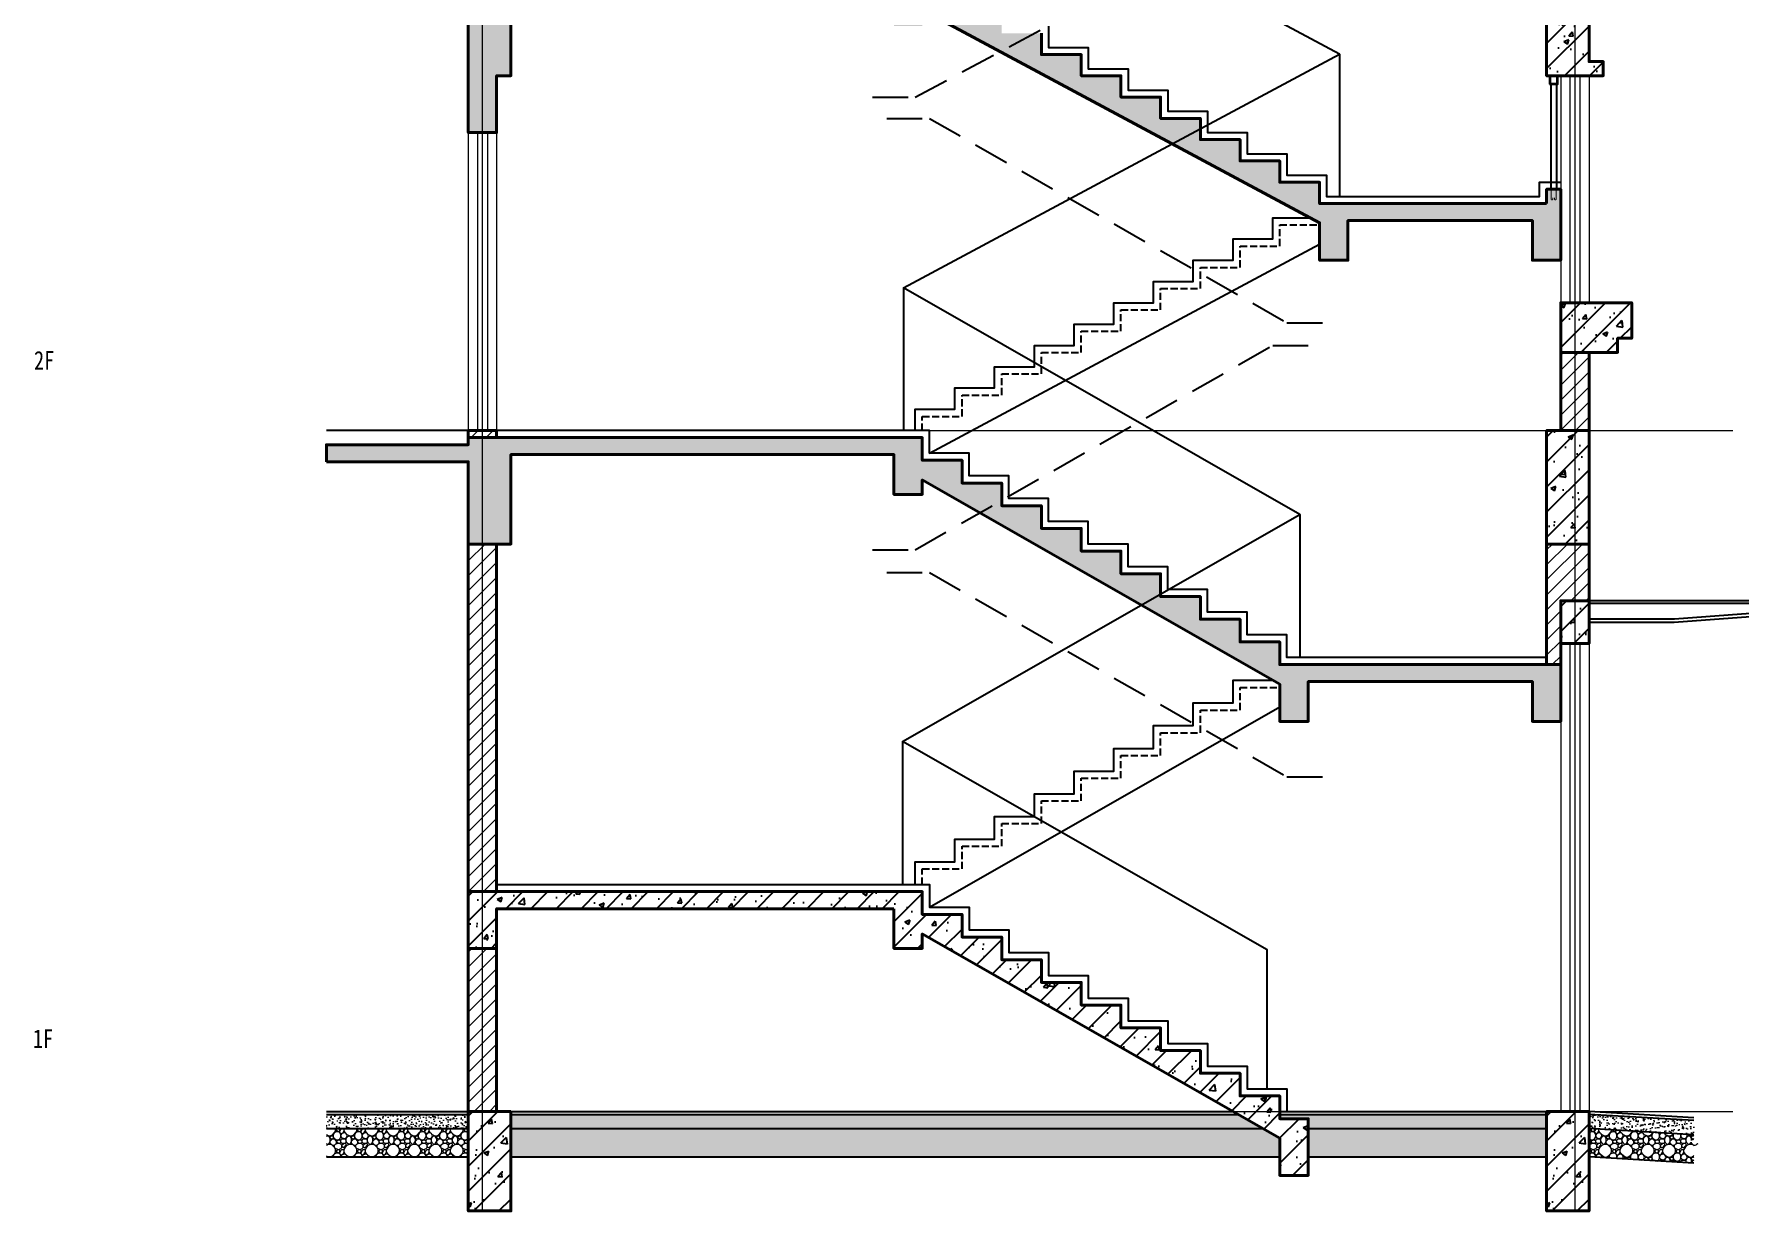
# Model space of a CAD drawing. Extents: x 1188826 to 1909461, y 608442 to 1651179.
# Drawn here: x 1301867 to 1313890, y 665904 to 674198 of the extents above; entities that cross this region are included whole.
import ezdxf

# ---------------------------------------------------------------- set-up
doc = ezdxf.new("R2010")
doc.units = 0
doc.header["$LTSCALE"] = 1000
doc.header["$MEASUREMENT"] = 0
for name, pattern in [('__DASH', [0.35, 0.25, -0.1]), ('ACAD_ISO10W100', [18.5, 12, -3, 0.5, -3]), ('DOTE', [2.42, 2, -0.2, 0.02, -0.2]), ('HIDDEN', [0.375, 0.25, -0.125])]:
    doc.linetypes.add(name, pattern=pattern)
for name, color, linetype in [('A-ABOV(投影线)', 154, 'HIDDEN'), ('A-FLOR(看线)', 205, 'Continuous'), ('A-HATH(填充)', 8, 'Continuous'), ('A-STAR(楼梯)', 51, 'Continuous'), ('A-TEXT(房间)', 243, 'Continuous'), ('A-WA-M(面层)', 43, 'Continuous'), ('栏杆', 106, 'Continuous'), ('立面', 73, 'Continuous')]:
    doc.layers.add(name, color=color, linetype=linetype)
for name, color, linetype, lineweight in [('DOTE', 19, 'DOTE', 9), ('PUB_HATCH', 8, 'Continuous', 9), ('WALL', 9, 'Continuous', 40), ('WINDOW', 144, 'Continuous', 15)]:
    doc.layers.add(name, color=color, linetype=linetype, lineweight=lineweight)
doc.styles.add('黑体', font='simhei.ttf')
pattern_1 = [(45, (-55755.23, -90180.57), (-53.0330298, 53.0330298), [])]
pattern_2 = [(45, (-58687.63, -70586.44), (-88.388348, 88.388348), []), (50, (-58687.63, -70586.44), (358.63009, -31.37607), [37.5, -412.5]), (355, (-58687.63, -70586.44), (-69.37567, 376.09607), [30, -330]), (100.4514, (-58657.74, -70589.06), (289.25469, 344.71977), [31.870095, -350.57106]), (46.1842, (-58687.63, -70486.44), (533.62052, -82.75951), [56.25, -618.75]), (96.6356, (-58643.16, -70493.34), (467.33135, 487.05894), [47.80514, -525.8565]), (351.1842, (-58687.63, -70486.44), (467.33097, 487.0593), [45, -495]), (21, (-58637.63, -70511.44), (298.453526, -201.309445), [37.5, -412.5]), (326, (-58637.63, -70511.44), (121.65767, 362.57502), [30, -330]), (71.4514, (-58612.76, -70528.22), (420.111314, 161.26525), [31.870095, -350.57106]), (37.5, (-58687.63, -70586.44), (6.079928, 166.446927), [0, -326, 0, -335, 0, -331.25]), (7.5, (-58687.63, -70586.44), (131.534769, 197.205856), [0, -191, 0, -318.5, 0, -126.25]), (327.5, (-58799.13, -70586.44), (266.911218, -11.277436), [0, -125, 0, -390, 0, -517.5]), (317.5, (-58849.13, -70586.44), (291.593085, 50.05249), [0, -162.5, 0, -259, 0, -367.5])]
pattern_3 = [(45, (0, 0), (-88.388348, 88.388348), []), (50, (0, 0), (358.63009, -31.37607), [37.5, -412.5]), (355, (0, 0), (-69.37567, 376.09607), [30, -330]), (100.4514, (29.9, -2.6), (289.25469, 344.71977), [31.870095, -350.57106]), (46.1842, (0, 100), (533.62052, -82.75951), [56.25, -618.75]), (96.6356, (44.47, 93.1), (467.33135, 487.05894), [47.80514, -525.8565]), (351.1842, (0, 100), (467.33097, 487.0593), [45, -495]), (21, (50, 75), (298.453526, -201.309445), [37.5, -412.5]), (326, (50, 75), (121.65767, 362.57502), [30, -330]), (71.4514, (74.87, 58.22), (420.111314, 161.26525), [31.870095, -350.57106]), (37.5, (0, 0), (6.079928, 166.446927), [0, -326, 0, -335, 0, -331.25]), (7.5, (0, 0), (131.534769, 197.205856), [0, -191, 0, -318.5, 0, -126.25]), (327.5, (-111.5, 0), (266.911218, -11.277436), [0, -125, 0, -390, 0, -517.5]), (317.5, (-161.5, 0), (291.593085, 50.05249), [0, -162.5, 0, -259, 0, -367.5])]
pattern_4 = [(45, (0, 53.85), (-53.0330298, 53.0330298), [])]

# ---------------------------------------------------------------- blocks, each defined once
blk = doc.blocks.new('qweqweqeqw')
at = {"layer": '栏杆', "const_width": 6}
blk.add_lwpolyline([(-31, 0), (29, 0)], dxfattribs=at)
for points in [[(-19, 0), (-19, -70, 0.811436), (-7, -70), (-7, -58)], [(17, 0), (17, -70, -0.811436), (5, -70), (5, -58)]]:
    blk.add_lwpolyline(points, format="xyb", dxfattribs=at)

msp = doc.modelspace()

# ---------------------------------------------------------------- hatches: boundary and pattern name
at = {"layer": 'A-HATH(填充)'}
h = msp.add_hatch(dxfattribs=at)
h.set_pattern_fill('钢筋混凝土', color=256, scale=50, style=0)
h.set_pattern_definition(pattern_2)
h.paths.add_polyline_path([(1312527, 673004), (1312527, 673104), (1312627, 673104), (1312627, 672604), (1312427, 672604), (1312427, 672884), (1311127, 672884), (1311127, 672604), (1310927, 672604), (1310927, 672868), (1308127, 674368), (1308127, 674254), (1307927, 674254), (1307927, 674534), (1305227, 674534), (1305227, 673904), (1305127, 673904), (1305127, 673504), (1304927, 673504), (1304927, 674484), (1303927, 674484), (1303927, 674604), (1304927, 674604), (1304927, 674654), (1308127, 674654), (1308127, 674504), (1308407, 674504), (1308407, 674354), (1308687, 674354), (1308687, 674204), (1308967, 674204), (1308967, 674054), (1309247, 674054), (1309247, 673904), (1309527, 673904), (1309527, 673754), (1309807, 673754), (1309807, 673604), (1310087, 673604), (1310087, 673454), (1310367, 673454), (1310367, 673304), (1310647, 673304), (1310647, 673154), (1310927, 673154), (1310927, 673004)])
h = msp.add_hatch(dxfattribs=at)
h.set_pattern_fill('钢筋混凝土', color=256, scale=50, style=0)
h.set_pattern_definition(pattern_2)
h.paths.add_polyline_path([(1312527, 674604), (1312527, 673904), (1312927, 673904), (1312927, 674004), (1312827, 674004), (1312827, 674604)])
h = msp.add_hatch(dxfattribs=at)
h.set_pattern_fill('钢筋混凝土', color=256, scale=50, style=0)
h.set_pattern_definition(pattern_3)
h.paths.add_polyline_path([(1312627, 671954), (1313027, 671954), (1313027, 672054), (1313127, 672054), (1313127, 672304), (1312627, 672304)])
h = msp.add_hatch(dxfattribs=at)
h.set_pattern_fill('钢筋混凝土', color=256, scale=50, style=0)
h.set_pattern_definition(pattern_2)
h.paths.add_polyline_path([(1303927, 671184), (1303927, 671304), (1304927, 671304), (1304927, 671354), (1308127, 671354), (1308127, 671194), (1308407, 671194), (1308407, 671034), (1308687, 671034), (1308687, 670874), (1308967, 670874), (1308967, 670714), (1309247, 670714), (1309247, 670554), (1309527, 670554), (1309527, 670394), (1309807, 670394), (1309807, 670234), (1310087, 670234), (1310087, 670074), (1310367, 670074), (1310367, 669914), (1310647, 669914), (1310647, 669754), (1312627, 669754), (1312627, 669354), (1312427, 669354), (1312427, 669634), (1310847, 669634), (1310847, 669354), (1310647, 669354), (1310647, 669616), (1308127, 671056), (1308127, 670954), (1307927, 670954), (1307927, 671234), (1305227, 671234), (1305227, 670604), (1304927, 670604), (1304927, 671184)])
h = msp.add_hatch(dxfattribs=at)
h.set_pattern_fill('钢筋混凝土', color=256, scale=50, style=0)
h.set_pattern_definition(pattern_3)
h.paths.add_polyline_path([(1312827, 671404), (1312527, 671404), (1312527, 670604), (1312827, 670604)])
h = msp.add_hatch(dxfattribs=at)
h.set_pattern_fill('钢筋混凝土', color=256, scale=50, style=0)
h.set_pattern_definition([(45, (-108005.88, -90384.42), (-88.388348, 88.388348), []), (50, (-108005.88, -90384.42), (358.63009, -31.37607), [37.5, -412.5]), (355, (-108005.88, -90384.42), (-69.37567, 376.09607), [30, -330]), (100.4514, (-107976, -90387.04), (289.25469, 344.71977), [31.870095, -350.57106]), (46.1842, (-108005.9, -90284.42), (533.62052, -82.75951), [56.25, -618.75]), (96.6356, (-107961.4, -90291.3), (467.33135, 487.05894), [47.80514, -525.8565]), (351.1842, (-108005.9, -90284.4), (467.33097, 487.0593), [45, -495]), (21, (-107955.88, -90309.42), (298.453526, -201.309445), [37.5, -412.5]), (326, (-107955.88, -90309.42), (121.65767, 362.57502), [30, -330]), (71.4514, (-107931, -90326.2), (420.111314, 161.26525), [31.870095, -350.57106]), (37.5, (-108005.88, -90384.42), (6.079928, 166.446927), [0, -326, 0, -335, 0, -331.25]), (7.5, (-108005.88, -90384.42), (131.534769, 197.205856), [0, -191, 0, -318.5, 0, -126.25]), (327.5, (-108117.38, -90384.42), (266.911218, -11.277436), [0, -125, 0, -390, 0, -517.5]), (317.5, (-108167.38, -90384.42), (291.593085, 50.05249), [0, -162.5, 0, -259, 0, -367.5])])
h.paths.add_polyline_path([(1312827, 670204), (1312627, 670204), (1312627, 669904), (1312827, 669904)])
h = msp.add_hatch(dxfattribs=at)
h.set_pattern_fill('钢筋混凝土', color=256, scale=50, style=0)
h.set_pattern_definition(pattern_2)
h.paths.add_polyline_path([(1307927, 668034), (1307927, 667754), (1308127, 667754), (1308127, 667856), (1310647, 666416), (1310647, 666154), (1310847, 666154), (1310847, 666554), (1310647, 666554), (1310647, 666714), (1310367, 666714), (1310367, 666874), (1310087, 666874), (1310087, 667034), (1309807, 667034), (1309807, 667194), (1309527, 667194), (1309527, 667354), (1309247, 667354), (1309247, 667514), (1308967, 667514), (1308967, 667674), (1308687, 667674), (1308687, 667834), (1308407, 667834), (1308407, 667994), (1308127, 667994), (1308127, 668154), (1304927, 668154), (1304927, 667754), (1305127, 667754), (1305127, 668034)])
h = msp.add_hatch(dxfattribs=at)
h.set_pattern_fill('钢筋混凝土', color=256, scale=50, style=0)
h.set_pattern_definition([(45, (-55755.23, -89534.42), (-88.388348, 88.388348), []), (50, (-55755.23, -89534.42), (358.63009, -31.37607), [37.5, -412.5]), (355, (-55755.23, -89534.42), (-69.37567, 376.09607), [30, -330]), (100.4514, (-55725.34, -89537.04), (289.25469, 344.71977), [31.870095, -350.57106]), (46.1842, (-55755.23, -89434.42), (533.62052, -82.75951), [56.25, -618.75]), (96.6356, (-55710.76, -89441.3), (467.33135, 487.05894), [47.80514, -525.8565]), (351.1842, (-55755.23, -89434.4), (467.33097, 487.0593), [45, -495]), (21, (-55705.23, -89459.42), (298.453526, -201.309445), [37.5, -412.5]), (326, (-55705.23, -89459.42), (121.65767, 362.57502), [30, -330]), (71.4514, (-55680.36, -89476.2), (420.111314, 161.26525), [31.870095, -350.57106]), (37.5, (-55755.23, -89534.42), (6.079928, 166.446927), [0, -326, 0, -335, 0, -331.25]), (7.5, (-55755.23, -89534.42), (131.534769, 197.205856), [0, -191, 0, -318.5, 0, -126.25]), (327.5, (-55866.73, -89534.42), (266.911218, -11.277436), [0, -125, 0, -390, 0, -517.5]), (317.5, (-55916.73, -89534.42), (291.593085, 50.05249), [0, -162.5, 0, -259, 0, -367.5])])
h.paths.add_polyline_path([(1305227, 666604), (1304927, 666604), (1304927, 665904), (1305227, 665904)])
h = msp.add_hatch(dxfattribs=at)
h.set_pattern_fill('钢筋混凝土', color=256, scale=50, style=0)
h.set_pattern_definition([(45, (-48155.23, -89534.42), (-88.388348, 88.388348), []), (50, (-48155.23, -89534.42), (358.63009, -31.37607), [37.5, -412.5]), (355, (-48155.23, -89534.42), (-69.37567, 376.09607), [30, -330]), (100.4514, (-48125.34, -89537.04), (289.25469, 344.71977), [31.870095, -350.57106]), (46.1842, (-48155.23, -89434.42), (533.62052, -82.75951), [56.25, -618.75]), (96.6356, (-48110.76, -89441.3), (467.33135, 487.05894), [47.80514, -525.8565]), (351.1842, (-48155.23, -89434.4), (467.33097, 487.0593), [45, -495]), (21, (-48105.23, -89459.42), (298.453526, -201.309445), [37.5, -412.5]), (326, (-48105.23, -89459.42), (121.65767, 362.57502), [30, -330]), (71.4514, (-48080.36, -89476.2), (420.111314, 161.26525), [31.870095, -350.57106]), (37.5, (-48155.23, -89534.42), (6.079928, 166.446927), [0, -326, 0, -335, 0, -331.25]), (7.5, (-48155.23, -89534.42), (131.534769, 197.205856), [0, -191, 0, -318.5, 0, -126.25]), (327.5, (-48266.73, -89534.42), (266.911218, -11.277436), [0, -125, 0, -390, 0, -517.5]), (317.5, (-48316.73, -89534.42), (291.593085, 50.05249), [0, -162.5, 0, -259, 0, -367.5])])
h.paths.add_polyline_path([(1312827, 666604), (1312527, 666604), (1312527, 665904), (1312827, 665904)])
at = {"layer": 'PUB_HATCH'}
h = msp.add_hatch(dxfattribs=at)
h.set_pattern_fill('普通砖', color=256, scale=30, style=0)
h.set_pattern_definition(pattern_4)
h.paths.add_polyline_path([(1312827, 671404), (1312627, 671404), (1312627, 671954), (1312827, 671954)])
h = msp.add_hatch(dxfattribs=at)
h.set_pattern_fill('普通砖', color=256, scale=30, style=0)
h.set_pattern_definition(pattern_1)
h.paths.add_polyline_path([(1305127, 671404), (1304927, 671404), (1304927, 671354), (1305127, 671354)])
h = msp.add_hatch(dxfattribs=at)
h.set_pattern_fill('普通砖', color=256, scale=30, style=0)
h.set_pattern_definition(pattern_1)
h.paths.add_polyline_path([(1305127, 670604), (1304927, 670604), (1304927, 668154), (1305127, 668154)])
h = msp.add_hatch(dxfattribs=at)
h.set_pattern_fill('普通砖', color=256, scale=30, style=0)
h.set_pattern_definition(pattern_4)
h.paths.add_polyline_path([(1312527, 670604), (1312527, 669754), (1312627, 669754), (1312627, 670204), (1312827, 670204), (1312827, 670604)])
h = msp.add_hatch(dxfattribs=at)
h.set_pattern_fill('普通砖', color=256, scale=30, style=0)
h.set_pattern_definition(pattern_1)
h.paths.add_polyline_path([(1305127, 667754), (1304927, 667754), (1304927, 666604), (1305127, 666604)])
at = {"layer": 'PUB_HATCH', "linetype": 'Continuous'}
h = msp.add_hatch(dxfattribs=at)
h.set_pattern_fill('混凝土', color=256, scale=10, style=0)
h.set_pattern_definition([(50, (838301.61, 301986.1), (71.726018, -6.2752135), [7.5, -82.5]), (355, (838301.61, 301986.1), (-13.875133, 75.219213), [6, -66]), (100.4514, (838307.59, 301985.58), (57.850938, 68.943954), [6.374019, -70.114211]), (46.1842, (838301.61, 302006.1), (106.724105, -16.551901), [11.25, -123.75]), (96.6356, (838310.51, 302004.72), (93.46627, 97.411787), [9.561029, -105.1713]), (351.1842, (838301.61, 302006.1), (93.466195, 97.41186), [9, -99]), (21, (838311.61, 302001.1), (59.690705, -40.261889), [7.5, -82.5]), (326, (838311.61, 302001.1), (24.331533, 72.5150045), [6, -66]), (71.4514, (838316.586, 301997.745), (84.022263, 32.25305), [6.374019, -70.114211]), (37.5, (838301.612, 301986.1), (1.2159855, 33.2893854), [0, -65.2, 0, -67, 0, -66.25]), (7.5, (838301.61, 301986.1), (26.3069537, 39.4411712), [0, -38.2, 0, -63.7, 0, -25.25]), (327.5, (838279.312, 301986.1), (53.3822436, -2.2554872), [0, -25, 0, -78, 0, -103.5]), (317.5, (838269.31, 301986.1), (58.318617, 10.0104982), [0, -32.5, 0, -51.8, 0, -73.5])])
h.paths.add_polyline_path([(1303927, 666484), (1303927, 666584), (1304927, 666584), (1304927, 666484)])
h = msp.add_hatch(dxfattribs=at)
h.set_pattern_fill('混凝土', color=256, scale=10, style=0)
h.set_pattern_definition([(50, (832001.61, 301986.1), (71.726018, -6.2752135), [7.5, -82.5]), (355, (832001.61, 301986.1), (-13.875133, 75.219213), [6, -66]), (100.4514, (832007.59, 301985.58), (57.850938, 68.943954), [6.374019, -70.114211]), (46.1842, (832001.61, 302006.1), (106.724105, -16.551901), [11.25, -123.75]), (96.6356, (832010.51, 302004.72), (93.46627, 97.411787), [9.561029, -105.1713]), (351.1842, (832001.61, 302006.1), (93.466195, 97.41186), [9, -99]), (21, (832011.61, 302001.1), (59.690705, -40.261889), [7.5, -82.5]), (326, (832011.61, 302001.1), (24.331533, 72.5150045), [6, -66]), (71.4514, (832016.586, 301997.745), (84.022263, 32.25305), [6.374019, -70.114211]), (37.5, (832001.612, 301986.1), (1.2159855, 33.2893854), [0, -65.2, 0, -67, 0, -66.25]), (7.5, (832001.61, 301986.1), (26.3069537, 39.4411712), [0, -38.2, 0, -63.7, 0, -25.25]), (327.5, (831979.312, 301986.1), (53.3822436, -2.2554872), [0, -25, 0, -78, 0, -103.5]), (317.5, (831969.31, 301986.1), (58.318617, 10.0104982), [0, -32.5, 0, -51.8, 0, -73.5])])
h.paths.add_polyline_path([(1310528, 666484), (1310353, 666584), (1305227, 666584), (1305227, 666484)])
h.paths.add_polyline_path([(1310647, 666584), (1310647, 666554), (1310847, 666554), (1310847, 666484), (1312527, 666484), (1312527, 666584)])
h = msp.add_hatch(dxfattribs=at)
h.set_pattern_fill('混凝土', color=256, scale=10, style=0)
h.set_pattern_definition([(50, (779495.53, 301986.1), (71.726018, -6.2752135), [7.5, -82.5]), (355, (779495.53, 301986.1), (-13.875133, 75.219213), [6, -66]), (100.4514, (779501.506, 301985.58), (57.850938, 68.943954), [6.374019, -70.114211]), (46.1842, (779495.53, 302006.1), (106.724105, -16.551901), [11.25, -123.75]), (96.6356, (779504.42, 302004.72), (93.46627, 97.411787), [9.561029, -105.1713]), (351.1842, (779495.53, 302006.1), (93.466195, 97.41186), [9, -99]), (21, (779505.53, 302001.1), (59.690705, -40.261889), [7.5, -82.5]), (326, (779505.53, 302001.1), (24.331533, 72.5150045), [6, -66]), (71.4514, (779510.5, 301997.745), (84.022263, 32.25305), [6.374019, -70.114211]), (37.5, (779495.528, 301986.1), (1.2159855, 33.2893854), [0, -65.2, 0, -67, 0, -66.25]), (7.5, (779495.53, 301986.1), (26.3069537, 39.4411712), [0, -38.2, 0, -63.7, 0, -25.25]), (327.5, (779473.228, 301986.1), (53.3822436, -2.2554872), [0, -25, 0, -78, 0, -103.5]), (317.5, (779463.23, 301986.1), (58.318617, 10.0104982), [0, -32.5, 0, -51.8, 0, -73.5])])
h.paths.add_polyline_path([(1312827, 666484), (1312827, 666584), (1313566, 666541), (1313566, 666440)])
h = msp.add_hatch(dxfattribs=at)
h.set_pattern_fill('卵石砌体', color=256, scale=20, style=0)
h.set_pattern_definition([(0, (838406.61, 301986.1), (0, 150), [7.5, -22.5, 7.5, -112.5]), (0, (838444.11, 302001.1), (0, 150), [7.5, -142.5]), (0, (838369.11, 302016.1), (0, 150), [15, -135]), (0, (838331.61, 302023.6), (0, 150), [22.5, -127.5]), (0, (838406.61, 302031.1), (0, 150), [15, -15, 22.5, -97.5]), (0, (838399.11, 302053.6), (0, 150), [22.5, -127.5]), (0, (838361.61, 302061.1), (0, 150), [22.5, -52.5, 22.5, -52.5]), (0, (838331.61, 302083.6), (0, 150), [22.5, -7.5, 7.5, -112.5]), (0, (838429.11, 302098.6), (0, 150), [7.5, -142.5]), (0, (838399.11, 302113.6), (0, 150), [15, -135]), (90, (838301.61, 302121.1), (-150, 9e-15), [15, -135]), (90, (838316.61, 302016.1), (-150, 9e-15), [7.5, -15, 22.5, -105]), (90, (838354.11, 302031.1), (-150, 9e-15), [30, -7.5, 7.5, -105]), (90, (838376.61, 302068.6), (-150, 9e-15), [22.5, -127.5]), (90, (838384.11, 302001.1), (-150, 9e-15), [15, -135]), (90, (838391.61, 302121.1), (-150, 9e-15), [15, -135]), (90, (838399.11, 302031.1), (-150, 9e-15), [15, -75, 7.5, -52.5]), (90, (838421.61, 302106.1), (-150, 9e-15), [7.5, -7.5, 7.5, -127.5]), (90, (838429.11, 302038.6), (-150, 9e-15), [15, -22.5, 15, -97.5]), (90, (838436.61, 302001.1), (-150, 9e-15), [15, -135]), (45, (838309.11, 302001.1), (9e-15, 150), [21.21315, -42.426404, 31.8198, -116.672678]), (45, (838301.61, 302001.1), (9e-15, 150), [21.213203, -190.91883]), (45, (838384.11, 302016.1), (9e-15, 150), [21.213203, -190.91883]), (45, (838369.11, 302091.1), (9e-15, 150), [21.213203, -190.91883]), (45, (838436.61, 302016.1), (9e-15, 150), [21.213203, -190.91883]), (45, (838309.11, 302031.1), (9e-15, 150), [10.6066, -201.52542]), (45, (838324.11, 302076.1), (9e-15, 150), [10.6066, -201.52542]), (45, (838339.11, 302023.6), (9e-15, 150), [10.6066, -201.52542]), (45, (838354.11, 302076.1), (9e-15, 150), [10.6066, -201.52542]), (45, (838399.11, 302046.1), (9e-15, 150), [10.6066, -201.52542]), (45, (838399.11, 302128.6), (9e-15, 150), [10.6066, -201.52542]), (45, (838414.11, 302113.6), (9e-15, 150), [10.6066, -201.52542]), (45, (838421.61, 302031.1), (9e-15, 150), [10.6066, -201.52542]), (45, (838429.11, 301993.6), (9e-15, 150), [10.6066, -201.52542]), (45, (838429.11, 302053.6), (9e-15, 150), [10.6066, -201.52542]), (45, (838429.11, 302128.6), (9e-15, 150), [10.6066, -201.52542]), (45, (838436.61, 302098.6), (9e-15, 150), [10.6066, -201.52542]), (135, (838406.61, 302113.6), (-150, 9e-15), [10.6066, -201.52542]), (135, (838421.61, 302128.6), (-150, 9e-15), [10.6066, -201.52542]), (135, (838429.11, 302098.6), (-150, 9e-15), [10.6066, -201.52542]), (135, (838451.61, 302128.6), (-150, 9e-15), [10.6066, -201.52542]), (135, (838376.61, 302076.1), (-150, 9e-15), [10.6066, -201.52542]), (135, (838361.61, 302061.1), (-150, 9e-15), [10.6066, -201.52542]), (135, (838316.61, 302023.6), (-150, 9e-15), [10.6066, -201.52542]), (135, (838331.61, 302023.6), (-150, 9e-15), [10.6066, -201.52542]), (135, (838346.61, 302076.1), (-150, 9e-15), [10.6066, -201.52542]), (135, (838316.61, 302053.6), (-150, 9e-15), [10.6066, -201.52542]), (135, (838406.61, 302031.1), (-150, 9e-15), [10.6066, -201.52542]), (135, (838429.11, 302046.1), (-150, 9e-15), [10.6066, -201.52542]), (135, (838436.61, 302016.1), (-150, 9e-15), [10.6066, -201.52542]), (135, (838436.61, 302031.1), (-150, 9e-15), [10.6066, -201.52542]), (135, (838444.11, 302001.1), (-150, 9e-15), [10.6066, -201.52542]), (135, (838324.11, 302091.1), (-150, 9e-15), [21.213203, -190.91883]), (135, (838399.11, 302046.1), (-150, 9e-15), [21.213203, -190.91883]), (135, (838391.61, 301993.6), (-150, 9e-15), [53.03301, -159.099024]), (26.565051, (838301.61, 302061.1), (149.999999, 1e-06), [16.77, -318.64018]), (26.565051, (838324.11, 302016.1), (149.999999, 1e-06), [16.77, -318.64018]), (26.565051, (838354.11, 302083.6), (149.999999, 1e-06), [16.77, -318.64018]), (26.565051, (838414.11, 301986.1), (149.999999, 1e-06), [16.77, -318.64018]), (26.565051, (838391.61, 302023.6), (149.999999, 1e-06), [16.77, -318.64018]), (26.565051, (838406.61, 302053.6), (149.999999, 1e-06), [16.77, -318.64018]), (26.565051, (838384.11, 302106.1), (149.999999, 1e-06), [16.77, -318.64018]), (26.565051, (838436.61, 302098.6), (149.999999, 1e-06), [16.77, -318.64018]), (63.434949, (838316.61, 302061.1), (1e-07, 150), [16.77, -318.64018]), (63.434949, (838316.61, 302068.6), (1e-07, 150), [16.77, -318.64018]), (63.434949, (838376.61, 302091.1), (1e-07, 150), [33.54, -301.87018]), (63.434949, (838429.11, 302083.6), (1e-07, 150), [16.77, -318.64018]), (63.434949, (838421.61, 302061.1), (1e-07, 150), [16.77, -318.64018]), (63.434949, (838346.61, 302031.1), (1e-07, 150), [16.77, -318.64018]), (63.434949, (838421.61, 302113.6), (1e-07, 150), [16.77, -318.64018]), (63.434949, (838444.11, 302106.1), (1e-07, 150), [16.77, -318.64018]), (116.565051, (838309.11, 302106.1), (-1e-06, 149.999999), [16.77, -318.64018]), (116.565051, (838391.61, 301986.1), (-1e-06, 149.999999), [16.77, -318.64018]), (116.565051, (838324.11, 302083.6), (-1e-06, 149.999999), [16.77, -318.64018]), (116.565051, (838436.61, 302068.6), (-1e-06, 149.999999), [16.77, -318.64018]), (116.565051, (838384.11, 302061.1), (-1e-06, 149.999999), [16.77, -318.64018]), (116.565051, (838429.11, 302091.1), (-1e-06, 149.999999), [16.77, -318.64018]), (116.565051, (838354.11, 302061.1), (-1e-06, 149.999999), [16.77, -318.64018]), (116.565051, (838324.11, 302031.1), (-1e-06, 149.999999), [16.77, -318.64018]), (153.434949, (838316.61, 302098.6), (-150, 1e-07), [16.77, -318.64018]), (153.434949, (838369.11, 302016.1), (-150, 1e-07), [16.77, -318.64018]), (153.434949, (838339.11, 302083.6), (-150, 1e-07), [16.77, -318.64018]), (153.434949, (838429.11, 302023.6), (-150, 1e-07), [16.77, -318.64018]), (153.434949, (838406.61, 301986.1), (-150, 1e-07), [16.77, -318.64018]), (153.434949, (838421.61, 302106.1), (-150, 1e-07), [16.77, -318.64018]), (153.434949, (838399.11, 302053.6), (-150, 1e-07), [16.77, -318.64018]), (153.434949, (838316.61, 302098.6), (-150, 1e-07), [16.77, -318.64018]), (153.434949, (838451.61, 302061.1), (-150, 1e-07), [16.77, -318.64018]), (243.434949, (838309.11, 302001.1), (-1e-07, -150), [16.77, -318.64018])])
h.paths.add_polyline_path([(1303927, 666284), (1303927, 666484), (1304927, 666484), (1304927, 666284)])
h = msp.add_hatch(dxfattribs=at)
h.set_pattern_fill('卵石砌体', color=256, scale=20, style=0)
h.set_pattern_definition([(0, (832106.61, 301986.1), (0, 150), [7.5, -22.5, 7.5, -112.5]), (0, (832144.11, 302001.1), (0, 150), [7.5, -142.5]), (0, (832069.11, 302016.1), (0, 150), [15, -135]), (0, (832031.61, 302023.6), (0, 150), [22.5, -127.5]), (0, (832106.61, 302031.1), (0, 150), [15, -15, 22.5, -97.5]), (0, (832099.11, 302053.6), (0, 150), [22.5, -127.5]), (0, (832061.61, 302061.1), (0, 150), [22.5, -52.5, 22.5, -52.5]), (0, (832031.61, 302083.6), (0, 150), [22.5, -7.5, 7.5, -112.5]), (0, (832129.11, 302098.6), (0, 150), [7.5, -142.5]), (0, (832099.11, 302113.6), (0, 150), [15, -135]), (90, (832001.61, 302121.1), (-150, 9e-15), [15, -135]), (90, (832016.61, 302016.1), (-150, 9e-15), [7.5, -15, 22.5, -105]), (90, (832054.11, 302031.1), (-150, 9e-15), [30, -7.5, 7.5, -105]), (90, (832076.61, 302068.6), (-150, 9e-15), [22.5, -127.5]), (90, (832084.11, 302001.1), (-150, 9e-15), [15, -135]), (90, (832091.61, 302121.1), (-150, 9e-15), [15, -135]), (90, (832099.11, 302031.1), (-150, 9e-15), [15, -75, 7.5, -52.5]), (90, (832121.61, 302106.1), (-150, 9e-15), [7.5, -7.5, 7.5, -127.5]), (90, (832129.11, 302038.6), (-150, 9e-15), [15, -22.5, 15, -97.5]), (90, (832136.61, 302001.1), (-150, 9e-15), [15, -135]), (45, (832009.11, 302001.1), (9e-15, 150), [21.21315, -42.426404, 31.8198, -116.672678]), (45, (832001.61, 302001.1), (9e-15, 150), [21.213203, -190.91883]), (45, (832084.11, 302016.1), (9e-15, 150), [21.213203, -190.91883]), (45, (832069.11, 302091.1), (9e-15, 150), [21.213203, -190.91883]), (45, (832136.61, 302016.1), (9e-15, 150), [21.213203, -190.91883]), (45, (832009.11, 302031.1), (9e-15, 150), [10.6066, -201.52542]), (45, (832024.11, 302076.1), (9e-15, 150), [10.6066, -201.52542]), (45, (832039.11, 302023.6), (9e-15, 150), [10.6066, -201.52542]), (45, (832054.11, 302076.1), (9e-15, 150), [10.6066, -201.52542]), (45, (832099.11, 302046.1), (9e-15, 150), [10.6066, -201.52542]), (45, (832099.11, 302128.6), (9e-15, 150), [10.6066, -201.52542]), (45, (832114.11, 302113.6), (9e-15, 150), [10.6066, -201.52542]), (45, (832121.61, 302031.1), (9e-15, 150), [10.6066, -201.52542]), (45, (832129.11, 301993.6), (9e-15, 150), [10.6066, -201.52542]), (45, (832129.11, 302053.6), (9e-15, 150), [10.6066, -201.52542]), (45, (832129.11, 302128.6), (9e-15, 150), [10.6066, -201.52542]), (45, (832136.61, 302098.6), (9e-15, 150), [10.6066, -201.52542]), (135, (832106.61, 302113.6), (-150, 9e-15), [10.6066, -201.52542]), (135, (832121.61, 302128.6), (-150, 9e-15), [10.6066, -201.52542]), (135, (832129.11, 302098.6), (-150, 9e-15), [10.6066, -201.52542]), (135, (832151.61, 302128.6), (-150, 9e-15), [10.6066, -201.52542]), (135, (832076.61, 302076.1), (-150, 9e-15), [10.6066, -201.52542]), (135, (832061.61, 302061.1), (-150, 9e-15), [10.6066, -201.52542]), (135, (832016.61, 302023.6), (-150, 9e-15), [10.6066, -201.52542]), (135, (832031.61, 302023.6), (-150, 9e-15), [10.6066, -201.52542]), (135, (832046.61, 302076.1), (-150, 9e-15), [10.6066, -201.52542]), (135, (832016.61, 302053.6), (-150, 9e-15), [10.6066, -201.52542]), (135, (832106.61, 302031.1), (-150, 9e-15), [10.6066, -201.52542]), (135, (832129.11, 302046.1), (-150, 9e-15), [10.6066, -201.52542]), (135, (832136.61, 302016.1), (-150, 9e-15), [10.6066, -201.52542]), (135, (832136.61, 302031.1), (-150, 9e-15), [10.6066, -201.52542]), (135, (832144.11, 302001.1), (-150, 9e-15), [10.6066, -201.52542]), (135, (832024.11, 302091.1), (-150, 9e-15), [21.213203, -190.91883]), (135, (832099.11, 302046.1), (-150, 9e-15), [21.213203, -190.91883]), (135, (832091.61, 301993.6), (-150, 9e-15), [53.03301, -159.099024]), (26.565051, (832001.61, 302061.1), (149.999999, 1e-06), [16.77, -318.64018]), (26.565051, (832024.11, 302016.1), (149.999999, 1e-06), [16.77, -318.64018]), (26.565051, (832054.11, 302083.6), (149.999999, 1e-06), [16.77, -318.64018]), (26.565051, (832114.11, 301986.1), (149.999999, 1e-06), [16.77, -318.64018]), (26.565051, (832091.61, 302023.6), (149.999999, 1e-06), [16.77, -318.64018]), (26.565051, (832106.61, 302053.6), (149.999999, 1e-06), [16.77, -318.64018]), (26.565051, (832084.11, 302106.1), (149.999999, 1e-06), [16.77, -318.64018]), (26.565051, (832136.61, 302098.6), (149.999999, 1e-06), [16.77, -318.64018]), (63.434949, (832016.61, 302061.1), (1e-07, 150), [16.77, -318.64018]), (63.434949, (832016.61, 302068.6), (1e-07, 150), [16.77, -318.64018]), (63.434949, (832076.61, 302091.1), (1e-07, 150), [33.54, -301.87018]), (63.434949, (832129.11, 302083.6), (1e-07, 150), [16.77, -318.64018]), (63.434949, (832121.61, 302061.1), (1e-07, 150), [16.77, -318.64018]), (63.434949, (832046.61, 302031.1), (1e-07, 150), [16.77, -318.64018]), (63.434949, (832121.61, 302113.6), (1e-07, 150), [16.77, -318.64018]), (63.434949, (832144.11, 302106.1), (1e-07, 150), [16.77, -318.64018]), (116.565051, (832009.11, 302106.1), (-1e-06, 149.999999), [16.77, -318.64018]), (116.565051, (832091.61, 301986.1), (-1e-06, 149.999999), [16.77, -318.64018]), (116.565051, (832024.11, 302083.6), (-1e-06, 149.999999), [16.77, -318.64018]), (116.565051, (832136.61, 302068.6), (-1e-06, 149.999999), [16.77, -318.64018]), (116.565051, (832084.11, 302061.1), (-1e-06, 149.999999), [16.77, -318.64018]), (116.565051, (832129.11, 302091.1), (-1e-06, 149.999999), [16.77, -318.64018]), (116.565051, (832054.11, 302061.1), (-1e-06, 149.999999), [16.77, -318.64018]), (116.565051, (832024.11, 302031.1), (-1e-06, 149.999999), [16.77, -318.64018]), (153.434949, (832016.61, 302098.6), (-150, 1e-07), [16.77, -318.64018]), (153.434949, (832069.11, 302016.1), (-150, 1e-07), [16.77, -318.64018]), (153.434949, (832039.11, 302083.6), (-150, 1e-07), [16.77, -318.64018]), (153.434949, (832129.11, 302023.6), (-150, 1e-07), [16.77, -318.64018]), (153.434949, (832106.61, 301986.1), (-150, 1e-07), [16.77, -318.64018]), (153.434949, (832121.61, 302106.1), (-150, 1e-07), [16.77, -318.64018]), (153.434949, (832099.11, 302053.6), (-150, 1e-07), [16.77, -318.64018]), (153.434949, (832016.61, 302098.6), (-150, 1e-07), [16.77, -318.64018]), (153.434949, (832151.61, 302061.1), (-150, 1e-07), [16.77, -318.64018]), (243.434949, (832009.11, 302001.1), (-1e-07, -150), [16.77, -318.64018])])
h.paths.add_polyline_path([(1310847, 666484), (1310847, 666284), (1312527, 666284), (1312527, 666484)])
h.paths.add_polyline_path([(1310647, 666416), (1310528, 666484), (1305227, 666484), (1305227, 666284), (1310647, 666284)])
h = msp.add_hatch(dxfattribs=at)
h.set_pattern_fill('卵石砌体', color=256, scale=20, style=0)
h.set_pattern_definition([(0, (779600.53, 301986.1), (0, 150), [7.5, -22.5, 7.5, -112.5]), (0, (779638.03, 302001.1), (0, 150), [7.5, -142.5]), (0, (779563.03, 302016.1), (0, 150), [15, -135]), (0, (779525.53, 302023.6), (0, 150), [22.5, -127.5]), (0, (779600.53, 302031.1), (0, 150), [15, -15, 22.5, -97.5]), (0, (779593.03, 302053.6), (0, 150), [22.5, -127.5]), (0, (779555.53, 302061.1), (0, 150), [22.5, -52.5, 22.5, -52.5]), (0, (779525.53, 302083.6), (0, 150), [22.5, -7.5, 7.5, -112.5]), (0, (779623.03, 302098.6), (0, 150), [7.5, -142.5]), (0, (779593.03, 302113.6), (0, 150), [15, -135]), (90, (779495.53, 302121.1), (-150, 9e-15), [15, -135]), (90, (779510.53, 302016.1), (-150, 9e-15), [7.5, -15, 22.5, -105]), (90, (779548.03, 302031.1), (-150, 9e-15), [30, -7.5, 7.5, -105]), (90, (779570.53, 302068.6), (-150, 9e-15), [22.5, -127.5]), (90, (779578.03, 302001.1), (-150, 9e-15), [15, -135]), (90, (779585.53, 302121.1), (-150, 9e-15), [15, -135]), (90, (779593.03, 302031.1), (-150, 9e-15), [15, -75, 7.5, -52.5]), (90, (779615.53, 302106.1), (-150, 9e-15), [7.5, -7.5, 7.5, -127.5]), (90, (779623.03, 302038.6), (-150, 9e-15), [15, -22.5, 15, -97.5]), (90, (779630.53, 302001.1), (-150, 9e-15), [15, -135]), (45, (779503.03, 302001.1), (9e-15, 150), [21.21315, -42.426404, 31.8198, -116.672678]), (45, (779495.53, 302001.1), (9e-15, 150), [21.213203, -190.91883]), (45, (779578.03, 302016.1), (9e-15, 150), [21.213203, -190.91883]), (45, (779563.03, 302091.1), (9e-15, 150), [21.213203, -190.91883]), (45, (779630.53, 302016.1), (9e-15, 150), [21.213203, -190.91883]), (45, (779503.03, 302031.1), (9e-15, 150), [10.6066, -201.52542]), (45, (779518.03, 302076.1), (9e-15, 150), [10.6066, -201.52542]), (45, (779533.03, 302023.6), (9e-15, 150), [10.6066, -201.52542]), (45, (779548.03, 302076.1), (9e-15, 150), [10.6066, -201.52542]), (45, (779593.03, 302046.1), (9e-15, 150), [10.6066, -201.52542]), (45, (779593.03, 302128.6), (9e-15, 150), [10.6066, -201.52542]), (45, (779608.03, 302113.6), (9e-15, 150), [10.6066, -201.52542]), (45, (779615.53, 302031.1), (9e-15, 150), [10.6066, -201.52542]), (45, (779623.03, 301993.6), (9e-15, 150), [10.6066, -201.52542]), (45, (779623.03, 302053.6), (9e-15, 150), [10.6066, -201.52542]), (45, (779623.03, 302128.6), (9e-15, 150), [10.6066, -201.52542]), (45, (779630.53, 302098.6), (9e-15, 150), [10.6066, -201.52542]), (135, (779600.53, 302113.6), (-150, 9e-15), [10.6066, -201.52542]), (135, (779615.53, 302128.6), (-150, 9e-15), [10.6066, -201.52542]), (135, (779623.03, 302098.6), (-150, 9e-15), [10.6066, -201.52542]), (135, (779645.53, 302128.6), (-150, 9e-15), [10.6066, -201.52542]), (135, (779570.53, 302076.1), (-150, 9e-15), [10.6066, -201.52542]), (135, (779555.53, 302061.1), (-150, 9e-15), [10.6066, -201.52542]), (135, (779510.53, 302023.6), (-150, 9e-15), [10.6066, -201.52542]), (135, (779525.53, 302023.6), (-150, 9e-15), [10.6066, -201.52542]), (135, (779540.53, 302076.1), (-150, 9e-15), [10.6066, -201.52542]), (135, (779510.53, 302053.6), (-150, 9e-15), [10.6066, -201.52542]), (135, (779600.53, 302031.1), (-150, 9e-15), [10.6066, -201.52542]), (135, (779623.03, 302046.1), (-150, 9e-15), [10.6066, -201.52542]), (135, (779630.53, 302016.1), (-150, 9e-15), [10.6066, -201.52542]), (135, (779630.53, 302031.1), (-150, 9e-15), [10.6066, -201.52542]), (135, (779638.03, 302001.1), (-150, 9e-15), [10.6066, -201.52542]), (135, (779518.03, 302091.1), (-150, 9e-15), [21.213203, -190.91883]), (135, (779593.03, 302046.1), (-150, 9e-15), [21.213203, -190.91883]), (135, (779585.53, 301993.6), (-150, 9e-15), [53.03301, -159.099024]), (26.565051, (779495.53, 302061.1), (149.9999994, 1e-06), [16.77, -318.64018]), (26.565051, (779518.03, 302016.1), (149.9999994, 1e-06), [16.77, -318.64018]), (26.565051, (779548.03, 302083.6), (149.9999994, 1e-06), [16.77, -318.64018]), (26.565051, (779608.03, 301986.1), (149.9999994, 1e-06), [16.77, -318.64018]), (26.565051, (779585.53, 302023.6), (149.9999994, 1e-06), [16.77, -318.64018]), (26.565051, (779600.53, 302053.6), (149.9999994, 1e-06), [16.77, -318.64018]), (26.565051, (779578.03, 302106.1), (149.9999994, 1e-06), [16.77, -318.64018]), (26.565051, (779630.53, 302098.6), (149.9999994, 1e-06), [16.77, -318.64018]), (63.434949, (779510.53, 302061.1), (1e-07, 150), [16.77, -318.64018]), (63.434949, (779510.53, 302068.6), (1e-07, 150), [16.77, -318.64018]), (63.434949, (779570.53, 302091.1), (1e-07, 150), [33.54, -301.87018]), (63.434949, (779623.03, 302083.6), (1e-07, 150), [16.77, -318.64018]), (63.434949, (779615.53, 302061.1), (1e-07, 150), [16.77, -318.64018]), (63.434949, (779540.53, 302031.1), (1e-07, 150), [16.77, -318.64018]), (63.434949, (779615.53, 302113.6), (1e-07, 150), [16.77, -318.64018]), (63.434949, (779638.03, 302106.1), (1e-07, 150), [16.77, -318.64018]), (116.565051, (779503.03, 302106.1), (-1e-06, 149.9999994), [16.77, -318.64018]), (116.565051, (779585.53, 301986.1), (-1e-06, 149.9999994), [16.77, -318.64018]), (116.565051, (779518.03, 302083.6), (-1e-06, 149.9999994), [16.77, -318.64018]), (116.565051, (779630.53, 302068.6), (-1e-06, 149.9999994), [16.77, -318.64018]), (116.565051, (779578.03, 302061.1), (-1e-06, 149.9999994), [16.77, -318.64018]), (116.565051, (779623.03, 302091.1), (-1e-06, 149.9999994), [16.77, -318.64018]), (116.565051, (779548.03, 302061.1), (-1e-06, 149.9999994), [16.77, -318.64018]), (116.565051, (779518.03, 302031.1), (-1e-06, 149.9999994), [16.77, -318.64018]), (153.434949, (779510.53, 302098.6), (-150, 1e-07), [16.77, -318.64018]), (153.434949, (779563.03, 302016.1), (-150, 1e-07), [16.77, -318.64018]), (153.434949, (779533.03, 302083.6), (-150, 1e-07), [16.77, -318.64018]), (153.434949, (779623.03, 302023.6), (-150, 1e-07), [16.77, -318.64018]), (153.434949, (779600.53, 301986.1), (-150, 1e-07), [16.77, -318.64018]), (153.434949, (779615.53, 302106.1), (-150, 1e-07), [16.77, -318.64018]), (153.434949, (779593.03, 302053.6), (-150, 1e-07), [16.77, -318.64018]), (153.434949, (779510.53, 302098.6), (-150, 1e-07), [16.77, -318.64018]), (153.434949, (779645.53, 302061.1), (-150, 1e-07), [16.77, -318.64018]), (243.434949, (779503.03, 302001.1), (-1e-07, -150), [16.77, -318.64018])])
h.paths.add_polyline_path([(1312827, 666284), (1312827, 666484), (1313566, 666440), (1313566, 666407), (1313524, 666392), (1313608, 666377), (1313566, 666362), (1313566, 666240)])

# ---------------------------------------------------------------- linework, layer by layer
at = {"layer": 'A-ABOV(投影线)'}
for points in [[(1307777, 673754), (1308077, 673754), (1310877, 675254), (1311177, 675254)], [(1307877, 673604), (1308177, 673604), (1310697, 672164), (1310997, 672164)], [(1307777, 670564), (1308077, 670564), (1310597, 672004), (1310897, 672004)], [(1307877, 670404), (1308177, 670404), (1310697, 668964), (1310997, 668964)]]:
    msp.add_lwpolyline(points, dxfattribs=at)
at = {"layer": 'A-FLOR(看线)', "linetype": '__DASH', "ltscale": 0.2}
for points in [[(1308127, 671404), (1308127, 671504), (1308407, 671504), (1308407, 671654), (1308687, 671654), (1308687, 671804), (1308967, 671804), (1308967, 671954), (1309247, 671954), (1309247, 672104), (1309527, 672104), (1309527, 672254), (1309807, 672254), (1309807, 672404), (1310087, 672404), (1310087, 672554), (1310367, 672554), (1310367, 672704), (1310647, 672704), (1310647, 672854), (1310927, 672854), (1310927, 672868)], [(1308127, 668204), (1308127, 668314), (1308407, 668314), (1308407, 668474), (1308687, 668474), (1308687, 668634), (1308967, 668634), (1308967, 668794), (1309247, 668794), (1309247, 668954), (1309527, 668954), (1309527, 669114), (1309807, 669114), (1309807, 669274), (1310087, 669274), (1310087, 669434), (1310367, 669434), (1310367, 669594), (1310647, 669594), (1310647, 669616)]]:
    msp.add_lwpolyline(points, dxfattribs=at)
at = {"layer": 'A-STAR(楼梯)'}
for points in [[(1309017, 674254), (1309017, 674104), (1309297, 674104), (1309297, 673954), (1309577, 673954), (1309577, 673804), (1309857, 673804), (1309857, 673654), (1310137, 673654), (1310137, 673504), (1310417, 673504), (1310417, 673354), (1310697, 673354), (1310697, 673204), (1310977, 673204), (1310977, 673054), (1312477, 673054), (1312477, 673154), (1312627, 673154)], [(1308077, 671404), (1308077, 671554), (1308357, 671554), (1308357, 671704), (1308637, 671704), (1308637, 671854), (1308917, 671854), (1308917, 672004), (1309197, 672004), (1309197, 672154), (1309477, 672154), (1309477, 672304), (1309757, 672304), (1309757, 672454), (1310037, 672454), (1310037, 672604), (1310317, 672604), (1310317, 672754), (1310597, 672754), (1310597, 672904), (1310860, 672904)], [(1308177, 671245), (1310927, 672718)], [(1304927, 671404), (1303927, 671404)], [(1312527, 669804), (1310697, 669804), (1310697, 669964), (1310417, 669964), (1310417, 670124), (1310137, 670124), (1310137, 670284), (1309857, 670284), (1309857, 670444), (1309577, 670444), (1309577, 670604), (1309297, 670604), (1309297, 670764), (1309017, 670764), (1309017, 670924), (1308737, 670924), (1308737, 671084), (1308457, 671084), (1308457, 671244), (1308177, 671244), (1308177, 671404), (1305127, 671404)], [(1308077, 668204), (1308077, 668364), (1308357, 668364), (1308357, 668524), (1308637, 668524), (1308637, 668684), (1308917, 668684), (1308917, 668844), (1309197, 668844), (1309197, 669004), (1309477, 669004), (1309477, 669164), (1309757, 669164), (1309757, 669324), (1310037, 669324), (1310037, 669484), (1310317, 669484), (1310317, 669644), (1310597, 669644), (1310597, 669644)], [(1308177, 668044), (1310647, 669456)], [(1305127, 668204), (1308177, 668204), (1308177, 668044), (1308457, 668044), (1308457, 667884), (1308737, 667884), (1308737, 667724), (1309017, 667724), (1309017, 667564), (1309297, 667564), (1309297, 667404), (1309577, 667404), (1309577, 667244), (1309857, 667244), (1309857, 667084), (1310137, 667084), (1310137, 666924), (1310417, 666924), (1310417, 666764), (1310697, 666764), (1310697, 666604)]]:
    msp.add_lwpolyline(points, dxfattribs=at)
at = {"layer": 'A-WA-M(面层)'}
for points in [[(1303927, 666604), (1304927, 666604)], [(1303927, 666584), (1304927, 666584)], [(1305227, 666604), (1310318, 666604)], [(1305227, 666584), (1310353, 666584)], [(1310647, 666604), (1312527, 666604)], [(1310647, 666584), (1312527, 666584)], [(1313566, 666561), (1312827, 666604)], [(1313566, 666541), (1312827, 666584)], [(1303927, 666484), (1304927, 666484)], [(1305227, 666484), (1310528, 666484)], [(1310847, 666484), (1312527, 666484)], [(1313566, 666440), (1312827, 666484)], [(1303927, 666284), (1304927, 666284)], [(1305227, 666284), (1310647, 666284)], [(1310847, 666284), (1312527, 666284)], [(1313566, 666240), (1312827, 666284)]]:
    msp.add_lwpolyline(points, dxfattribs=at)
at = {"layer": 'DOTE', "linetype": 'ACAD_ISO10W100', "ltscale": 100}
for p, q in [((1305027, 665904), (1305027, 678004)), ((1312727, 678004), (1312727, 665904)), ((1303927, 671404), (1313841, 671404)), ((1303927, 666604), (1313841, 666604))]:
    msp.add_line(p, q, dxfattribs=at)
at = {"layer": 'WALL'}
for points in [[(1312527, 674604), (1312527, 673904), (1312927, 673904), (1312927, 674004), (1312827, 674004), (1312827, 674604)], [(1312827, 671404), (1312627, 671404), (1312627, 671954), (1312827, 671954)], [(1305127, 671404), (1304927, 671404), (1304927, 671354), (1305127, 671354)], [(1305127, 670604), (1304927, 670604), (1304927, 668154), (1305127, 668154)], [(1312527, 670604), (1312527, 669754), (1312627, 669754), (1312627, 670204), (1312827, 670204), (1312827, 670604)], [(1312827, 670204), (1312627, 670204), (1312627, 669904), (1312827, 669904)], [(1305127, 667754), (1304927, 667754), (1304927, 666604), (1305127, 666604)], [(1305227, 666604), (1304927, 666604), (1304927, 665904), (1305227, 665904)], [(1312827, 666604), (1312527, 666604), (1312527, 665904), (1312827, 665904)]]:
    msp.add_lwpolyline(points, close=True, dxfattribs=at)
for points in [[(1305227, 674534), (1305227, 673904), (1305127, 673904), (1305127, 673504), (1304927, 673504), (1304927, 674484)], [(1312527, 673004), (1312527, 673104), (1312627, 673104), (1312627, 672604), (1312427, 672604), (1312427, 672884), (1311127, 672884), (1311127, 672604), (1310927, 672604), (1310927, 672868), (1308127, 674368)], [(1308967, 674204), (1308967, 674054), (1309247, 674054), (1309247, 673904), (1309527, 673904), (1309527, 673754), (1309807, 673754), (1309807, 673604), (1310087, 673604), (1310087, 673454), (1310367, 673454), (1310367, 673304), (1310647, 673304), (1310647, 673154), (1310927, 673154), (1310927, 673004), (1312527, 673004)], [(1312627, 672884), (1312627, 672884)], [(1312627, 671954), (1313027, 671954), (1313027, 672054), (1313127, 672054), (1313127, 672304), (1312627, 672304), (1312627, 671954)], [(1303927, 671184), (1303927, 671304), (1304927, 671304), (1304927, 671354), (1308127, 671354), (1308127, 671194), (1308407, 671194), (1308407, 671034), (1308687, 671034), (1308687, 670874), (1308967, 670874), (1308967, 670714), (1309247, 670714), (1309247, 670554), (1309527, 670554), (1309527, 670394), (1309807, 670394), (1309807, 670234), (1310087, 670234), (1310087, 670074), (1310367, 670074), (1310367, 669914), (1310647, 669914), (1310647, 669754), (1312627, 669754), (1312627, 669354), (1312427, 669354), (1312427, 669634), (1310847, 669634), (1310847, 669354), (1310647, 669354), (1310647, 669616), (1308127, 671056), (1308127, 670954), (1307927, 670954), (1307927, 671234), (1305227, 671234), (1305227, 670604), (1304927, 670604), (1304927, 671184), (1303927, 671184)], [(1312827, 671404), (1312827, 671404), (1312527, 671404), (1312527, 670604), (1312827, 670604), (1312827, 671404)], [(1307927, 668034), (1307927, 667754), (1308127, 667754), (1308127, 667856), (1310647, 666416), (1310647, 666154), (1310847, 666154), (1310847, 666554), (1310647, 666554), (1310647, 666714), (1310367, 666714), (1310367, 666874), (1310087, 666874), (1310087, 667034), (1309807, 667034), (1309807, 667194), (1309527, 667194), (1309527, 667354), (1309247, 667354), (1309247, 667514), (1308967, 667514), (1308967, 667674), (1308687, 667674), (1308687, 667834), (1308407, 667834), (1308407, 667994), (1308127, 667994), (1308127, 668154), (1304927, 668154), (1304927, 667754), (1305127, 667754), (1305127, 668034), (1307927, 668034)]]:
    msp.add_lwpolyline(points, dxfattribs=at)
at = {"layer": 'WINDOW'}
for p, q in [((1312627, 673904), (1312627, 672304)), ((1312692, 673904), (1312692, 672304)), ((1312762, 673904), (1312762, 672304)), ((1312827, 673904), (1312827, 672304)), ((1304927, 673504), (1304927, 671404)), ((1304992, 673504), (1304992, 671404)), ((1305062, 673504), (1305062, 671404)), ((1305127, 673504), (1305127, 671404)), ((1312627, 669904), (1312627, 666604)), ((1312692, 669904), (1312692, 666604)), ((1312762, 669904), (1312762, 666604)), ((1312827, 669904), (1312827, 666604))]:
    msp.add_line(p, q, dxfattribs=at)
at = {"layer": '栏杆'}
for p, q in [((1312557, 673844), (1312557, 673104)), ((1312597, 673844), (1312597, 673104))]:
    msp.add_line(p, q, dxfattribs=at)
for points in [[(1310557, 666764), (1310557, 667744), (1307987, 669213), (1310787, 670813), (1307994, 672409), (1311067, 674056), (1308099, 675646)], [(1311067, 674056), (1311067, 673054)], [(1307994, 672409), (1307994, 671404)], [(1310787, 670813), (1310787, 669804)], [(1307987, 669213), (1307987, 668204)]]:
    msp.add_lwpolyline(points, dxfattribs=at)
for points in [[(1312547, 673844), (1312607, 673844), (1312607, 673904), (1312547, 673904)], [(1312552, 673849), (1312602, 673849), (1312602, 673899), (1312552, 673899)]]:
    msp.add_lwpolyline(points, close=True, dxfattribs=at)
at = {"layer": '栏杆', "color": 86}
msp.add_lwpolyline([(1312597, 673843), (1312595, 673844)], dxfattribs=at)
at = {"layer": '立面', "color": 4}
msp.add_line((1314012, 670184), (1312827, 670184), dxfattribs=at)
for points in [[(1312827, 670054), (1313427, 670054), (1314027, 670099), (1314027, 670119), (1314012, 670118), (1314012, 670184), (1314027, 670184), (1314027, 670204), (1312827, 670204), (1312827, 670054)], [(1314027, 670119), (1313428, 670074), (1312827, 670074)]]:
    msp.add_lwpolyline(points, dxfattribs=at)

# ---------------------------------------------------------------- block references
at = {"layer": '栏杆', "xscale": -1}
msp.add_blockref('qweqweqeqw', (1312576, 673104), dxfattribs=at)

# ---------------------------------------------------------------- texts
at = {"layer": 'A-TEXT(房间)', "style": '黑体', "width": 0.8}
for s, p in [('2F', (1301866, 671833)), ('1F', (1301858, 667052))]:
    msp.add_text(s, height=131.4, dxfattribs=at).set_placement(p)

doc.saveas('drawing.dxf')
